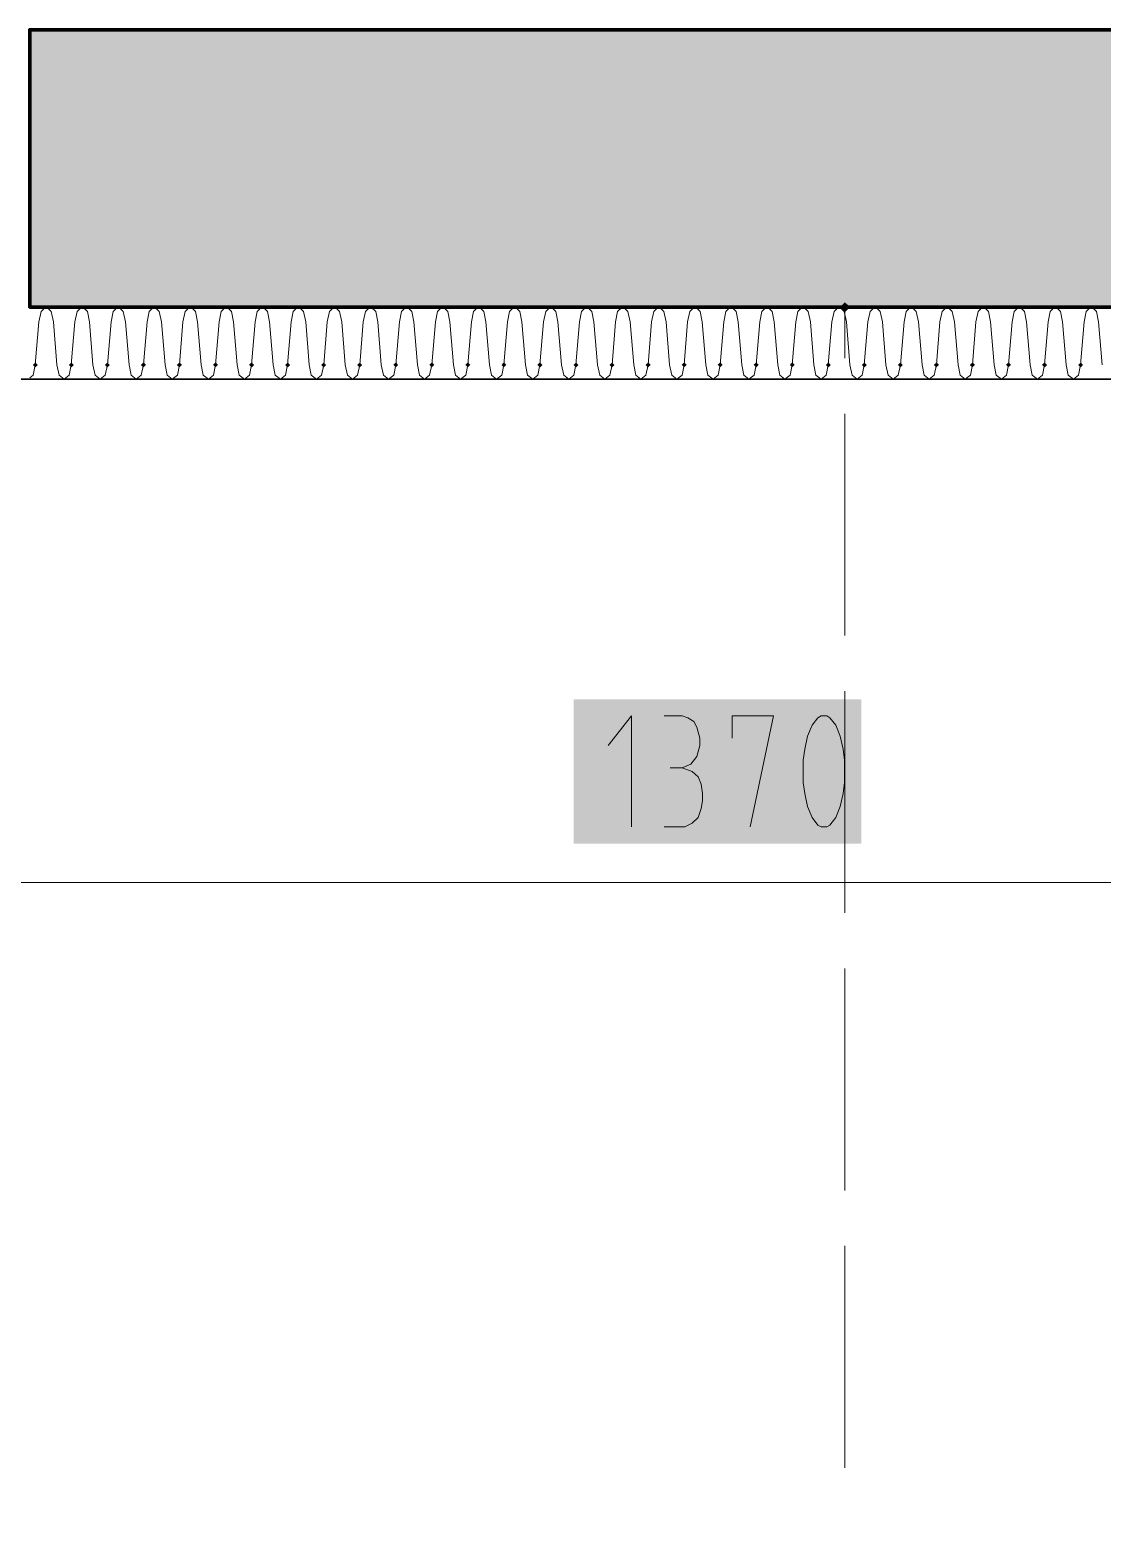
# Model space of a CAD drawing. Header units: millimetres. Extents: x 0 to 594, y 0 to 420.
# Drawn here: x 382.82 to 390.43, y 285.86 to 296.43 of the extents above; entities that cross this region are included whole.
import ezdxf

# ---------------------------------------------------------------- set-up
doc = ezdxf.new("R2010")
doc.units = ezdxf.units.MM
doc.header["$LTSCALE"] = 8
for name, color, linetype in [('PDF_Dopravni znaceni', 7, 'Continuous'), ('PDF_Koty delkove', 7, 'Continuous'), ('PDF_Steny obvodove nosne', 7, 'Continuous'), ('PDF_Steny sendvic', 7, 'Continuous'), ('PDF_Zatepleni', 7, 'Continuous')]:
    doc.layers.add(name, color=color, linetype=linetype)

msp = doc.modelspace()

# ---------------------------------------------------------------- linework, layer by layer
at = {"layer": 'PDF_Dopravni znaceni', "lineweight": 18}
for points in [[(388.602, 294.457), (388.602, 294.095)], [(388.602, 293.701), (388.602, 292.126)], [(388.602, 291.732), (388.602, 290.158)], [(388.602, 289.764), (388.602, 288.189)], [(388.602, 287.795), (388.602, 286.221)]]:
    msp.add_lwpolyline(points, dxfattribs=at)
at = {"layer": 'PDF_Dopravni znaceni', "lineweight": 18, "transparency": 33554559}
msp.add_solid([(388.602, 294.492), (388.638, 294.457), (388.567, 294.457), (388.602, 294.421)], dxfattribs=at)
at = {"layer": 'PDF_Koty delkove', "lineweight": 18}
for points in [[(387.088, 290.769), (387.088, 291.556), (386.921, 291.347)], [(387.32, 291.556), (387.446, 291.556), (387.488, 291.543), (387.529, 291.517), (387.551, 291.477), (387.572, 291.399), (387.572, 291.347), (387.551, 291.268), (387.509, 291.215), (387.446, 291.189), (387.362, 291.189)], [(387.802, 291.399), (387.802, 291.556), (388.096, 291.556), (387.929, 290.769)], [(388.474, 291.556), (388.433, 291.556), (388.411, 291.543), (388.37, 291.491), (388.338, 291.412), (388.317, 291.32), (388.306, 291.242), (388.306, 291.084), (388.317, 291.006), (388.338, 290.913), (388.37, 290.835), (388.411, 290.782), (388.433, 290.769), (388.474, 290.769), (388.496, 290.782), (388.537, 290.835), (388.569, 290.913), (388.589, 291.006), (388.6, 291.084)], [(388.6, 291.084), (388.6, 291.242), (388.589, 291.32), (388.569, 291.412), (388.537, 291.491), (388.496, 291.543), (388.474, 291.556)], [(387.32, 290.769), (387.466, 290.769), (387.519, 290.795), (387.561, 290.835), (387.582, 290.9), (387.592, 290.953), (387.592, 291.006), (387.582, 291.071), (387.561, 291.123), (387.519, 291.162), (387.446, 291.189)], [(382.303, 290.375), (393.091, 290.375), (393.602, 290.375), (394.39, 290.375), (398.051, 290.375), (400.059, 290.375)]]:
    msp.add_lwpolyline(points, dxfattribs=at)
at = {"layer": 'PDF_Koty delkove', "color": 7, "lineweight": 18, "true_color": 0xffffff, "transparency": 33554559}
msp.add_solid([(386.676, 290.65), (388.718, 290.65), (386.676, 291.674), (388.718, 291.674)], dxfattribs=at)
at = {"layer": 'PDF_Steny obvodove nosne', "lineweight": 70}
msp.add_lwpolyline([(398.051, 296.425), (382.815, 296.425), (382.815, 294.457), (393.602, 294.457), (394.39, 294.457), (398.051, 294.457), (398.051, 290.126), (398.051, 289.339), (398.051, 288.827), (398.051, 262.134)], dxfattribs=at)
at = {"layer": 'PDF_Steny obvodove nosne', "color": 9, "lineweight": 9, "true_color": 0xc0c0c0, "transparency": 33554559}
msp.add_solid([(382.815, 294.457), (398.051, 294.457), (382.815, 296.425), (398.051, 296.425)], dxfattribs=at)
at = {"layer": 'PDF_Steny sendvic', "lineweight": 35}
for points in [[(382.815, 297.567), (382.303, 297.567), (382.303, 293.945), (382.815, 293.945), (393.091, 293.945), (393.091, 289.339)], [(393.602, 289.339), (393.602, 293.945), (393.602, 294.457), (382.815, 294.457), (382.815, 296.425)]]:
    msp.add_lwpolyline(points, dxfattribs=at)
at = {"layer": 'PDF_Steny sendvic', "lineweight": 9}
for points in [[(382.926, 294.457), (382.895, 294.427), (382.88, 294.354)], [(382.983, 294.354), (382.968, 294.427), (382.937, 294.457)], [(383.182, 294.457), (383.151, 294.427), (383.136, 294.354)], [(383.239, 294.354), (383.224, 294.427), (383.193, 294.457)], [(383.438, 294.457), (383.407, 294.427), (383.392, 294.354)], [(383.494, 294.354), (383.479, 294.427), (383.448, 294.457)], [(383.694, 294.457), (383.663, 294.427), (383.648, 294.354)], [(383.75, 294.354), (383.735, 294.427), (383.704, 294.457)], [(383.95, 294.457), (383.919, 294.427), (383.903, 294.354)], [(384.006, 294.354), (383.991, 294.427), (383.96, 294.457)], [(384.205, 294.457), (384.174, 294.427), (384.159, 294.354)], [(384.262, 294.354), (384.247, 294.427), (384.216, 294.457)], [(384.461, 294.457), (384.43, 294.427), (384.415, 294.354)], [(384.518, 294.354), (384.503, 294.427), (384.472, 294.457)], [(384.717, 294.457), (384.686, 294.427), (384.671, 294.354)], [(384.774, 294.354), (384.759, 294.427), (384.728, 294.457)], [(384.973, 294.457), (384.942, 294.427), (384.927, 294.354)], [(385.03, 294.354), (385.015, 294.427), (384.984, 294.457)], [(385.229, 294.457), (385.198, 294.427), (385.183, 294.354)], [(385.286, 294.354), (385.271, 294.427), (385.24, 294.457)], [(385.485, 294.457), (385.454, 294.427), (385.439, 294.354)], [(385.542, 294.354), (385.527, 294.427), (385.496, 294.457)], [(385.741, 294.457), (385.71, 294.427), (385.695, 294.354)], [(385.798, 294.354), (385.783, 294.427), (385.752, 294.457)], [(385.997, 294.457), (385.966, 294.427), (385.951, 294.354)], [(386.054, 294.354), (386.038, 294.427), (386.007, 294.457)], [(386.253, 294.457), (386.222, 294.427), (386.207, 294.354)], [(386.309, 294.354), (386.294, 294.427), (386.263, 294.457)], [(386.509, 294.457), (386.478, 294.427), (386.463, 294.354)], [(386.565, 294.354), (386.55, 294.427), (386.519, 294.457)], [(386.764, 294.457), (386.733, 294.427), (386.718, 294.354)], [(386.821, 294.354), (386.806, 294.427), (386.775, 294.457)], [(387.02, 294.457), (386.989, 294.427), (386.974, 294.354)], [(387.077, 294.354), (387.062, 294.427), (387.031, 294.457)], [(387.276, 294.457), (387.245, 294.427), (387.23, 294.354)], [(387.333, 294.354), (387.318, 294.427), (387.287, 294.457)], [(387.532, 294.457), (387.501, 294.427), (387.486, 294.354)], [(387.589, 294.354), (387.574, 294.427), (387.543, 294.457)], [(387.788, 294.457), (387.757, 294.427), (387.742, 294.354)], [(387.845, 294.354), (387.83, 294.427), (387.799, 294.457)], [(388.044, 294.457), (388.013, 294.427), (387.998, 294.354)], [(388.101, 294.354), (388.086, 294.427), (388.055, 294.457)], [(388.3, 294.457), (388.269, 294.427), (388.254, 294.354)], [(388.357, 294.354), (388.342, 294.427), (388.311, 294.457)], [(388.556, 294.457), (388.525, 294.427), (388.51, 294.354)], [(388.613, 294.354), (388.598, 294.427), (388.567, 294.457)], [(388.812, 294.457), (388.781, 294.427), (388.766, 294.354)], [(388.869, 294.354), (388.853, 294.427), (388.822, 294.457)], [(389.068, 294.457), (389.037, 294.427), (389.022, 294.354)], [(389.124, 294.354), (389.109, 294.427), (389.078, 294.457)], [(389.324, 294.457), (389.293, 294.427), (389.277, 294.354)], [(389.38, 294.354), (389.365, 294.427), (389.334, 294.457)], [(389.579, 294.457), (389.548, 294.427), (389.533, 294.354)], [(389.636, 294.354), (389.621, 294.427), (389.59, 294.457)], [(389.835, 294.457), (389.804, 294.427), (389.789, 294.354)], [(389.892, 294.354), (389.877, 294.427), (389.846, 294.457)], [(390.091, 294.457), (390.06, 294.427), (390.045, 294.354)], [(390.148, 294.354), (390.133, 294.427), (390.102, 294.457)], [(390.347, 294.457), (390.316, 294.427), (390.301, 294.354)], [(390.404, 294.354), (390.389, 294.427), (390.358, 294.457)], [(382.88, 294.354), (382.854, 294.047)], [(382.88, 294.354), (382.88, 294.354)], [(383.008, 294.047), (382.983, 294.354)], [(383.136, 294.354), (383.11, 294.047)], [(383.136, 294.354), (383.136, 294.354)], [(383.264, 294.047), (383.239, 294.354)], [(383.392, 294.354), (383.366, 294.047)], [(383.392, 294.354), (383.392, 294.354)], [(383.52, 294.047), (383.494, 294.354)], [(383.648, 294.354), (383.622, 294.047)], [(383.648, 294.354), (383.648, 294.354)], [(383.776, 294.047), (383.75, 294.354)], [(383.903, 294.354), (383.878, 294.047)], [(383.903, 294.354), (383.903, 294.354)], [(384.032, 294.047), (384.006, 294.354)], [(384.159, 294.354), (384.134, 294.047)], [(384.159, 294.354), (384.159, 294.354)], [(384.288, 294.047), (384.262, 294.354)], [(384.415, 294.354), (384.39, 294.047)], [(384.415, 294.354), (384.415, 294.354)], [(384.543, 294.047), (384.518, 294.354)], [(384.671, 294.354), (384.646, 294.047)], [(384.671, 294.354), (384.671, 294.354)], [(384.799, 294.047), (384.774, 294.354)], [(384.927, 294.354), (384.902, 294.047)], [(384.927, 294.354), (384.927, 294.354)], [(385.055, 294.047), (385.03, 294.354)], [(385.183, 294.354), (385.158, 294.047)], [(385.183, 294.354), (385.183, 294.354)], [(385.311, 294.047), (385.286, 294.354)], [(385.439, 294.354), (385.414, 294.047)], [(385.439, 294.354), (385.439, 294.354)], [(385.567, 294.047), (385.542, 294.354)], [(385.695, 294.354), (385.669, 294.047)], [(385.695, 294.354), (385.695, 294.354)], [(385.823, 294.047), (385.798, 294.354)], [(385.951, 294.354), (385.925, 294.047)], [(385.951, 294.354), (385.951, 294.354)], [(386.079, 294.047), (386.054, 294.354)], [(386.207, 294.354), (386.181, 294.047)], [(386.207, 294.354), (386.207, 294.354)], [(386.335, 294.047), (386.309, 294.354)], [(386.463, 294.354), (386.437, 294.047)], [(386.463, 294.354), (386.463, 294.354)], [(386.591, 294.047), (386.565, 294.354)], [(386.718, 294.354), (386.693, 294.047)], [(386.718, 294.354), (386.718, 294.354)], [(386.847, 294.047), (386.821, 294.354)], [(386.974, 294.354), (386.949, 294.047)], [(386.974, 294.354), (386.974, 294.354)], [(386.974, 294.354), (386.974, 294.354)], [(387.103, 294.047), (387.077, 294.354)], [(387.23, 294.354), (387.205, 294.047)], [(387.23, 294.354), (387.23, 294.354)], [(387.358, 294.047), (387.333, 294.354)], [(387.486, 294.354), (387.461, 294.047)], [(387.486, 294.354), (387.486, 294.354)], [(387.614, 294.047), (387.589, 294.354)], [(387.742, 294.354), (387.717, 294.047)], [(387.742, 294.354), (387.742, 294.354)], [(387.87, 294.047), (387.845, 294.354)], [(387.998, 294.354), (387.973, 294.047)], [(387.998, 294.354), (387.998, 294.354)], [(388.126, 294.047), (388.101, 294.354)], [(388.254, 294.354), (388.228, 294.047)], [(388.254, 294.354), (388.254, 294.354)], [(388.382, 294.047), (388.357, 294.354)], [(388.51, 294.354), (388.484, 294.047)], [(388.51, 294.354), (388.51, 294.354)], [(388.638, 294.047), (388.613, 294.354)], [(388.766, 294.354), (388.74, 294.047)], [(388.766, 294.354), (388.766, 294.354)], [(388.894, 294.047), (388.869, 294.354)], [(389.022, 294.354), (388.996, 294.047)], [(389.022, 294.354), (389.022, 294.354)], [(389.15, 294.047), (389.124, 294.354)], [(389.277, 294.354), (389.252, 294.047)], [(389.277, 294.354), (389.277, 294.354)], [(389.406, 294.047), (389.38, 294.354)], [(389.533, 294.354), (389.508, 294.047)], [(389.533, 294.354), (389.533, 294.354)], [(389.662, 294.047), (389.636, 294.354)], [(389.789, 294.354), (389.764, 294.047)], [(389.789, 294.354), (389.789, 294.354)], [(389.917, 294.047), (389.892, 294.354)], [(390.045, 294.354), (390.02, 294.047)], [(390.045, 294.354), (390.045, 294.354)], [(390.173, 294.047), (390.148, 294.354)], [(390.301, 294.354), (390.276, 294.047)], [(390.301, 294.354), (390.301, 294.354)], [(390.429, 294.047), (390.404, 294.354)], [(382.815, 293.955), (382.839, 293.975), (382.854, 294.047)], [(383.008, 294.047), (383.023, 293.975), (383.059, 293.945)], [(383.059, 293.945), (383.095, 293.975), (383.11, 294.047)], [(383.264, 294.047), (383.279, 293.975), (383.315, 293.945)], [(383.315, 293.945), (383.351, 293.975), (383.366, 294.047)], [(383.52, 294.047), (383.535, 293.975), (383.571, 293.945)], [(383.571, 293.945), (383.607, 293.975), (383.622, 294.047)], [(383.776, 294.047), (383.791, 293.975), (383.827, 293.945), (383.863, 293.975), (383.878, 294.047)], [(384.032, 294.047), (384.047, 293.975), (384.083, 293.945), (384.119, 293.975), (384.134, 294.047)], [(384.288, 294.047), (384.303, 293.975), (384.339, 293.945)], [(384.339, 293.945), (384.375, 293.975), (384.39, 294.047)], [(384.543, 294.047), (384.558, 293.975), (384.595, 293.945)], [(384.595, 293.945), (384.631, 293.975), (384.646, 294.047)], [(384.799, 294.047), (384.814, 293.975), (384.851, 293.945)], [(384.851, 293.945), (384.887, 293.975), (384.902, 294.047)], [(385.055, 294.047), (385.07, 293.975), (385.106, 293.945), (385.143, 293.975), (385.158, 294.047)], [(385.311, 294.047), (385.326, 293.975), (385.362, 293.945), (385.399, 293.975), (385.414, 294.047)], [(385.567, 294.047), (385.582, 293.975), (385.618, 293.945)], [(385.618, 293.945), (385.654, 293.975), (385.669, 294.047)], [(385.823, 294.047), (385.838, 293.975), (385.874, 293.945), (385.91, 293.975), (385.925, 294.047)], [(386.079, 294.047), (386.094, 293.975), (386.13, 293.945)], [(386.13, 293.945), (386.166, 293.975), (386.181, 294.047)], [(386.335, 294.047), (386.35, 293.975), (386.386, 293.945)], [(386.386, 293.945), (386.422, 293.975), (386.437, 294.047)], [(386.591, 294.047), (386.606, 293.975), (386.642, 293.945)], [(386.642, 293.945), (386.678, 293.975), (386.693, 294.047)], [(386.847, 294.047), (386.862, 293.975), (386.898, 293.945)], [(386.898, 293.945), (386.934, 293.975), (386.949, 294.047)], [(387.103, 294.047), (387.118, 293.975), (387.154, 293.945)], [(387.154, 293.945), (387.19, 293.975), (387.205, 294.047)], [(387.358, 294.047), (387.373, 293.975), (387.41, 293.945)], [(387.41, 293.945), (387.446, 293.975), (387.461, 294.047)], [(387.614, 294.047), (387.629, 293.975), (387.666, 293.945)], [(387.666, 293.945), (387.702, 293.975), (387.717, 294.047)], [(387.87, 294.047), (387.885, 293.975), (387.921, 293.945)], [(387.921, 293.945), (387.958, 293.975), (387.973, 294.047)], [(388.126, 294.047), (388.141, 293.975), (388.177, 293.945)], [(388.177, 293.945), (388.214, 293.975), (388.228, 294.047)], [(388.382, 294.047), (388.397, 293.975), (388.433, 293.945)], [(388.433, 293.945), (388.469, 293.975), (388.484, 294.047)], [(388.638, 294.047), (388.653, 293.975), (388.689, 293.945)], [(388.689, 293.945), (388.725, 293.975), (388.74, 294.047)], [(388.894, 294.047), (388.909, 293.975), (388.945, 293.945)], [(388.945, 293.945), (388.981, 293.975), (388.996, 294.047)], [(389.15, 294.047), (389.165, 293.975), (389.201, 293.945)], [(389.201, 293.945), (389.237, 293.975), (389.252, 294.047)], [(389.406, 294.047), (389.421, 293.975), (389.457, 293.945)], [(389.457, 293.945), (389.493, 293.975), (389.508, 294.047)], [(389.662, 294.047), (389.677, 293.975), (389.713, 293.945)], [(389.713, 293.945), (389.749, 293.975), (389.764, 294.047)], [(389.917, 294.047), (389.932, 293.975), (389.969, 293.945)], [(389.969, 293.945), (390.005, 293.975), (390.02, 294.047)], [(390.173, 294.047), (390.188, 293.975), (390.225, 293.945)], [(390.225, 293.945), (390.261, 293.975), (390.276, 294.047)], [(389.457, 293.945), (389.457, 293.945)]]:
    msp.add_lwpolyline(points, dxfattribs=at)
at = {"layer": 'PDF_Steny sendvic', "lineweight": 9, "transparency": 33554559}
for points in [[(382.854, 294.065), (382.872, 294.047), (382.837, 294.047), (382.854, 294.029)], [(383.11, 294.065), (383.128, 294.047), (383.093, 294.047), (383.11, 294.029)], [(383.366, 294.065), (383.384, 294.047), (383.349, 294.047), (383.366, 294.029)], [(383.622, 294.065), (383.64, 294.047), (383.604, 294.047), (383.622, 294.029)], [(383.878, 294.065), (383.896, 294.047), (383.86, 294.047), (383.878, 294.029)], [(384.134, 294.065), (384.152, 294.047), (384.116, 294.047), (384.134, 294.029)], [(384.39, 294.065), (384.408, 294.047), (384.372, 294.047), (384.39, 294.029)], [(384.646, 294.065), (384.664, 294.047), (384.628, 294.047), (384.646, 294.029)], [(384.902, 294.065), (384.919, 294.047), (384.884, 294.047), (384.902, 294.029)], [(385.158, 294.065), (385.175, 294.047), (385.14, 294.047), (385.158, 294.029)], [(385.414, 294.065), (385.431, 294.047), (385.396, 294.047), (385.414, 294.029)], [(385.669, 294.065), (385.687, 294.047), (385.652, 294.047), (385.669, 294.029)], [(385.925, 294.065), (385.943, 294.047), (385.908, 294.047), (385.925, 294.029)], [(386.181, 294.065), (386.199, 294.047), (386.164, 294.047), (386.181, 294.029)], [(386.437, 294.065), (386.455, 294.047), (386.419, 294.047), (386.437, 294.029)], [(386.693, 294.065), (386.711, 294.047), (386.675, 294.047), (386.693, 294.029)], [(386.949, 294.065), (386.967, 294.047), (386.931, 294.047), (386.949, 294.029)], [(387.205, 294.065), (387.223, 294.047), (387.187, 294.047), (387.205, 294.029)], [(387.461, 294.065), (387.479, 294.047), (387.443, 294.047), (387.461, 294.029)], [(387.717, 294.065), (387.734, 294.047), (387.699, 294.047), (387.717, 294.029)], [(387.973, 294.065), (387.99, 294.047), (387.955, 294.047), (387.973, 294.029)], [(388.228, 294.065), (388.246, 294.047), (388.211, 294.047), (388.228, 294.029)], [(388.484, 294.065), (388.502, 294.047), (388.467, 294.047), (388.484, 294.029)], [(388.74, 294.065), (388.758, 294.047), (388.723, 294.047), (388.74, 294.029)], [(388.996, 294.065), (389.014, 294.047), (388.979, 294.047), (388.996, 294.029)], [(389.252, 294.065), (389.27, 294.047), (389.234, 294.047), (389.252, 294.029)], [(389.508, 294.065), (389.526, 294.047), (389.49, 294.047), (389.508, 294.029)], [(389.764, 294.065), (389.782, 294.047), (389.746, 294.047), (389.764, 294.029)], [(390.02, 294.065), (390.038, 294.047), (390.002, 294.047), (390.02, 294.029)], [(390.276, 294.065), (390.293, 294.047), (390.258, 294.047), (390.276, 294.029)]]:
    msp.add_solid(points, dxfattribs=at)
at = {"layer": 'PDF_Zatepleni', "lineweight": 35}
msp.add_lwpolyline([(382.815, 296.425), (398.051, 296.425), (398.051, 297.567)], dxfattribs=at)

doc.saveas('drawing.dxf')
